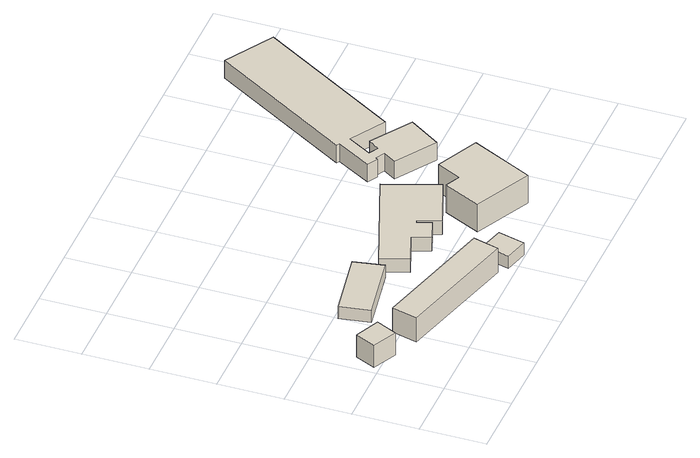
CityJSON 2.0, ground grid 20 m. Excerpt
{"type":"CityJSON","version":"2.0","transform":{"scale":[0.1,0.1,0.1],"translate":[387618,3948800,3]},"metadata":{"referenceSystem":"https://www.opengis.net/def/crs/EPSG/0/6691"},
"CityObjects":{
"building1":{"type":"Building","attributes":{"大字・町コード":"39","13_区市町村コード_大字・町コード_町・丁目コード":"13101039000","measuredHeight":17.5,"BuildingDetails.buildingRoofEdgeArea":58.05,"BuildingDetails.districtsAndZonesType":"5","BuildingDetails.prefecture":"13","BuildingDetails.city":"13101","BuildingDetails.surveyYear":2016},"address":[{"country":"日本","locality":"東京都千代田区皇居外苑"}],"geometry":[{"type":"Solid","lod":"1","boundaries":[[[[0,1,2,3]],[[2,4,5,3]],[[1,6,4,2]],[[0,7,6,1]],[[3,5,7,0]],[[4,6,7,5]]]]}]},
"building2":{"type":"Building","attributes":{"name":"皇居外苑管理事務所","大字・町コード":"39","13_区市町村コード_大字・町コード_町・丁目コード":"13101039000","measuredHeight":8.9,"BuildingDetails.buildingRoofEdgeArea":322.8,"BuildingDetails.districtsAndZonesType":"5","BuildingDetails.prefecture":"13","BuildingDetails.city":"13101","BuildingDetails.surveyYear":2016},"address":[{"country":"日本","locality":"東京都千代田区皇居外苑"}],"geometry":[{"type":"Solid","lod":"1","boundaries":[[[[8,9,10,11]],[[10,12,13,11]],[[9,14,12,10]],[[8,15,14,9]],[[11,13,15,8]],[[12,14,15,13]]]]}]},
"building3":{"type":"Building","attributes":{"大字・町コード":"39","13_区市町村コード_大字・町コード_町・丁目コード":"13101039000","measuredHeight":17.7,"BuildingDetails.buildingRoofEdgeArea":199.38,"BuildingDetails.districtsAndZonesType":"5","BuildingDetails.prefecture":"13","BuildingDetails.city":"13101","BuildingDetails.surveyYear":2016},"address":[{"country":"日本","locality":"東京都千代田区皇居外苑"}],"geometry":[{"type":"Solid","lod":"1","boundaries":[[[[16,17,18,19]],[[18,20,21,19]],[[17,22,20,18]],[[16,23,22,17]],[[19,21,23,16]],[[20,22,23,21]]]]}]},
"building4":{"type":"Building","attributes":{"measuredHeight":5.8,"BuildingDetails.districtsAndZonesType":"5","BuildingDetails.prefecture":"13","BuildingDetails.city":"13101","BuildingDetails.surveyYear":2016},"address":[{"country":"日本","locality":"東京都千代田区皇居外苑"}],"geometry":[{"type":"Solid","lod":"1","boundaries":[[[[24,25,26,27]],[[26,28,29,27]],[[25,30,28,26]],[[24,31,30,25]],[[27,29,31,24]],[[28,30,31,29]]]]}]},
"building5":{"type":"Building","attributes":{"大字・町コード":"39","13_区市町村コード_大字・町コード_町・丁目コード":"13101039000","measuredHeight":5.9,"BuildingDetails.buildingRoofEdgeArea":495.61,"BuildingDetails.districtsAndZonesType":"5","BuildingDetails.prefecture":"13","BuildingDetails.city":"13101","BuildingDetails.surveyYear":2016},"address":[{"country":"日本","locality":"東京都千代田区皇居外苑"}],"geometry":[{"type":"Solid","lod":"1","boundaries":[[[[32,33,34,35,36,37,38,39,40,41]],[[40,42,43,41]],[[39,44,42,40]],[[38,45,44,39]],[[37,46,45,38]],[[36,47,46,37]],[[35,48,47,36]],[[34,49,48,35]],[[33,50,49,34]],[[32,51,50,33]],[[41,43,51,32]],[[42,44,45,46,47,48,49,50,51,43]]]]}]},
"building6":{"type":"Building","attributes":{"大字・町コード":"39","13_区市町村コード_大字・町コード_町・丁目コード":"13101039000","measuredHeight":10.9,"BuildingDetails.buildingRoofEdgeArea":363.82,"BuildingDetails.districtsAndZonesType":"5","BuildingDetails.prefecture":"13","BuildingDetails.city":"13101","BuildingDetails.surveyYear":2016},"address":[{"country":"日本","locality":"東京都千代田区皇居外苑"}],"geometry":[{"type":"Solid","lod":"1","boundaries":[[[[52,53,54,55,56,57]],[[56,58,59,57]],[[55,60,58,56]],[[54,61,60,55]],[[53,62,61,54]],[[52,63,62,53]],[[57,59,63,52]],[[58,60,61,62,63,59]]]]}]},
"building7":{"type":"Building","attributes":{"大字・町コード":"39","13_区市町村コード_大字・町コード_町・丁目コード":"13101039000","measuredHeight":8.1,"BuildingDetails.buildingRoofEdgeArea":1092.38,"BuildingDetails.districtsAndZonesType":"5","BuildingDetails.prefecture":"13","BuildingDetails.city":"13101","BuildingDetails.surveyYear":2016},"address":[{"country":"日本","locality":"東京都千代田区皇居外苑"}],"geometry":[{"type":"Solid","lod":"1","boundaries":[[[[64,65,66,67,68,69,70,71,72,73,74,75,76,77,78,79]],[[78,80,81,79]],[[77,82,80,78]],[[76,83,82,77]],[[75,84,83,76]],[[74,85,84,75]],[[73,86,85,74]],[[72,87,86,73]],[[71,88,87,72]],[[70,89,88,71]],[[69,90,89,70]],[[68,91,90,69]],[[67,92,91,68]],[[66,93,92,67]],[[65,94,93,66]],[[64,95,94,65]],[[79,81,95,64]],[[80,82,83,84,85,86,87,88,89,90,91,92,93,94,95,81]]]]}]}
},
"vertices":[
[80,175,23],[5,210,23],[34,273,23],[110,238,23],[34,273,100],[110,238,100],[5,210,100],[80,175,100],
[548,43,13],[168,144,13],[189,223,13],[569,122,13],[189,223,97],[569,122,97],[168,144,97],[548,43,97],
[213,294,11],[197,387,11],[404,423,11],[421,330,11],[404,423,53],[421,330,53],[197,387,53],[213,294,53],
[645,2,15],[572,21,15],[594,103,15],[666,84,15],[594,103,58],[666,84,58],[572,21,58],[645,2,58],
[660,249,11],[635,317,11],[629,315,11],[644,273,11],[579,250,11],[559,305,11],[467,272,11],[437,356,11],[760,471,11],[819,306,11],[760,471,58],[819,306,58],[437,356,58],[467,272,58],[559,305,58],[579,250,58],[644,273,58],[629,315,58],[635,317,58],[660,249,58],
[875,75,15],[701,160,15],[755,273,15],[799,252,15],[835,326,15],[966,263,15],[835,326,111],[966,263,111],[799,252,111],[755,273,111],[701,160,111],[875,75,111],
[1021,551,7],[914,616,7],[872,545,7],[901,529,7],[924,562,7],[1047,481,7],[982,384,7],[859,465,7],[884,503,7],[857,519,7],[853,512,7],[821,530,7],[882,636,7],[873,641,7],[1133,1069,7],[1281,979,7],[1133,1069,68],[1281,979,68],[873,641,68],[882,636,68],[821,530,68],[853,512,68],[857,519,68],[884,503,68],[859,465,68],[982,384,68],[1047,481,68],[924,562,68],[901,529,68],[872,545,68],[914,616,68],[1021,551,68]
]}
